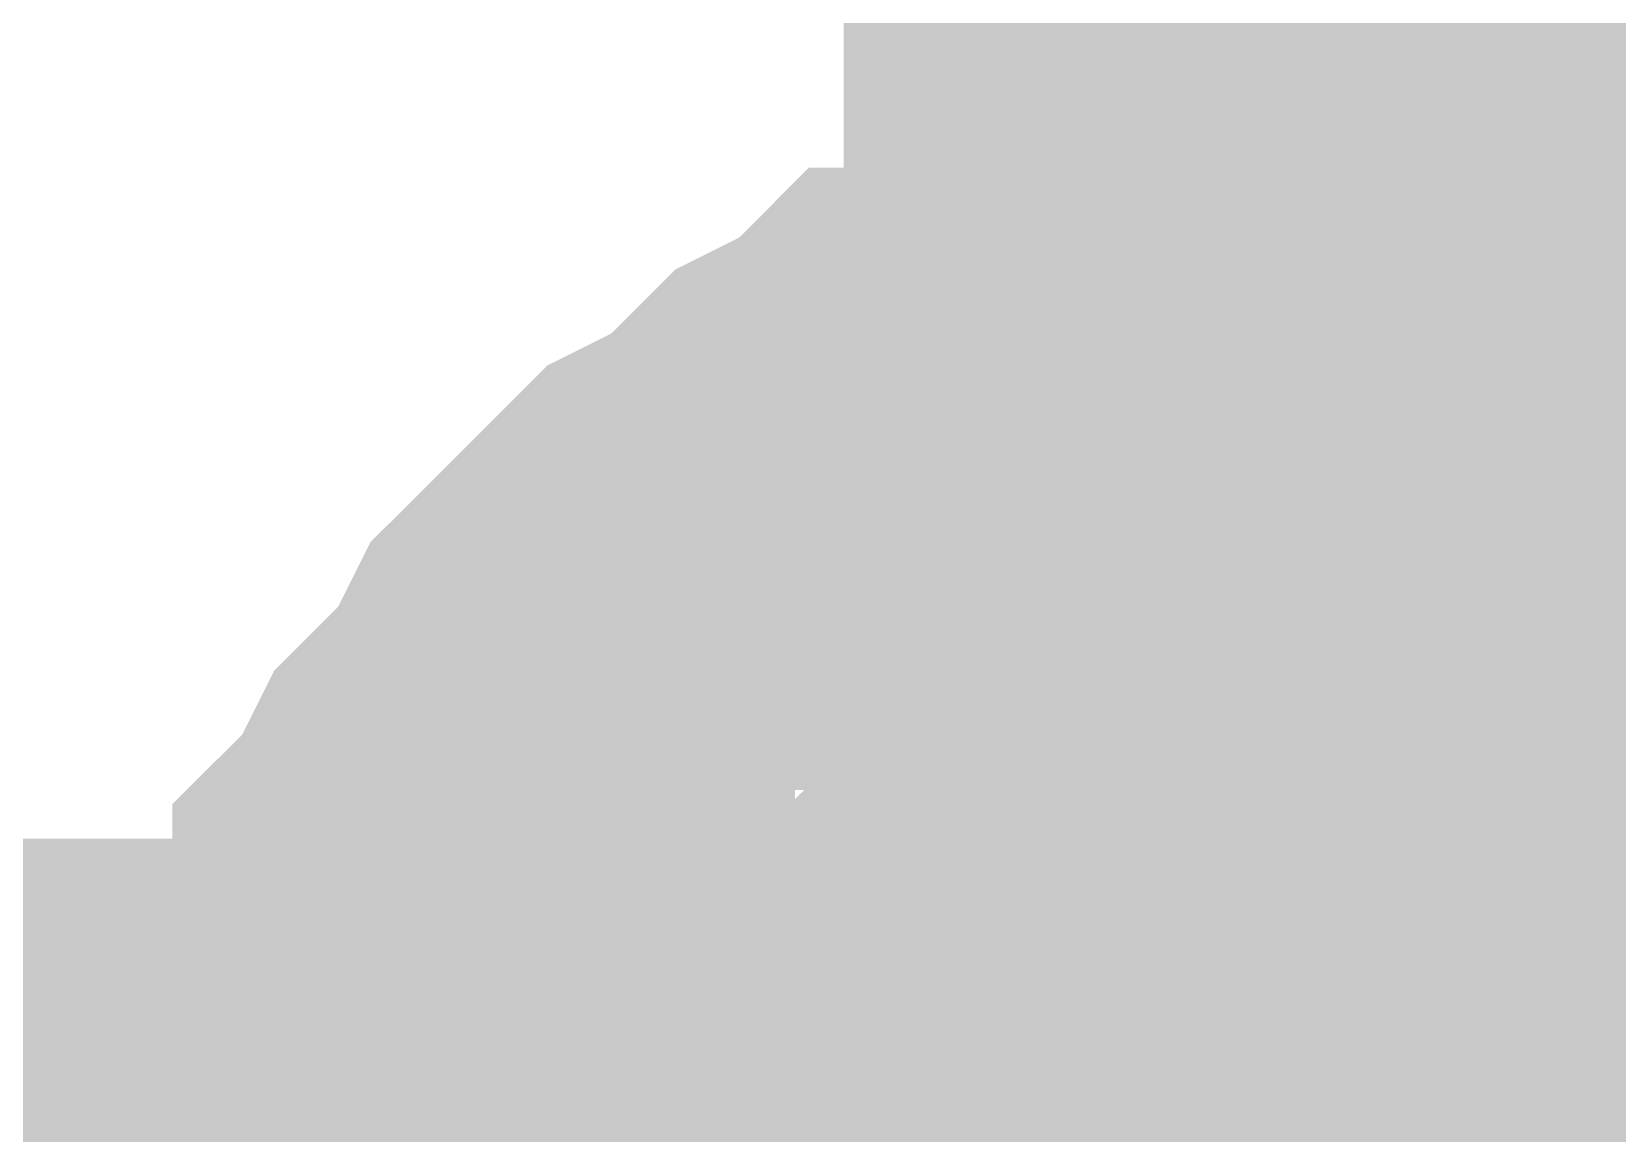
# Model space of a CAD drawing. Header units: inches. Extents: x 0 to 841, y 0 to 594.
# Drawn here: x 494.07 to 495.183, y 212.654 to 213.428 of the extents above; entities that cross this region are included whole.
import ezdxf

# ---------------------------------------------------------------- set-up
doc = ezdxf.new("R2010")
doc.units = ezdxf.units.IN
doc.layers.add('Sheet', color=255, linetype='Continuous')

msp = doc.modelspace()

# ---------------------------------------------------------------- linework, layer by layer
at = {"layer": 'Sheet'}
for points in [[(495.015, 212.4862, 0.7493, 0.7493, 0), (495.015, 217.4946, 0.7493, 0.7493, 0), (495.015, 222.4805, 0.7493, 0.7493, 0), (495.015, 227.4889, 0.7493, 0.7493, 0)], [(494.2514, 212.4862, 0.2997, 0.2997, 0), (494.2514, 212.5311, 0.2997, 0.2997, 0), (494.2514, 212.576, 0.2997, 0.2997, 0), (494.2514, 212.5985, 0.2997, 0.2997, 0), (494.2739, 212.6434, 0.2997, 0.2997, 0), (494.2739, 212.6883, 0.2997, 0.2997, 0), (494.2964, 212.7108, 0.2997, 0.2997, 0), (494.2964, 212.7557, 0.2997, 0.2997, 0), (494.3188, 212.7781, 0.2997, 0.2997, 0), (494.3188, 212.823, 0.2997, 0.2997, 0), (494.3413, 212.8455, 0.2997, 0.2997, 0), (494.3637, 212.8904, 0.2997, 0.2997, 0), (494.3862, 212.9129, 0.2997, 0.2997, 0), (494.4086, 212.9353, 0.2997, 0.2997, 0), (494.4311, 212.9803, 0.2997, 0.2997, 0), (494.4536, 213.0027, 0.2997, 0.2997, 0), (494.476, 213.0252, 0.2997, 0.2997, 0), (494.4985, 213.0476, 0.2997, 0.2997, 0), (494.5209, 213.0701, 0.2997, 0.2997, 0), (494.5659, 213.0926, 0.2997, 0.2997, 0), (494.5883, 213.115, 0.2997, 0.2997, 0), (494.6108, 213.1375, 0.2997, 0.2997, 0), (494.6557, 213.1599, 0.2997, 0.2997, 0), (494.6781, 213.1824, 0.2997, 0.2997, 0), (494.7231, 213.1824, 0.2997, 0.2997, 0), (494.7455, 213.2049, 0.2997, 0.2997, 0), (494.7904, 213.2049, 0.2997, 0.2997, 0), (494.8129, 213.2273, 0.2997, 0.2997, 0), (494.8578, 213.2273, 0.2997, 0.2997, 0), (494.9027, 213.2498, 0.2997, 0.2997, 0), (494.9252, 213.2498, 0.2997, 0.2997, 0), (494.9701, 213.2498, 0.2997, 0.2997, 0), (495.015, 213.2498, 0.2997, 0.2997, 0)], [(494.2514, 212.4862, 0.2997, 0.2997, 0), (494.2514, 212.5311, 0.2997, 0.2997, 0), (494.2514, 212.576, 0.2997, 0.2997, 0), (494.2514, 212.5985, 0.2997, 0.2997, 0), (494.2739, 212.6434, 0.2997, 0.2997, 0), (494.2739, 212.6883, 0.2997, 0.2997, 0), (494.2964, 212.7108, 0.2997, 0.2997, 0), (494.2964, 212.7557, 0.2997, 0.2997, 0), (494.3188, 212.7781, 0.2997, 0.2997, 0), (494.3188, 212.823, 0.2997, 0.2997, 0), (494.3413, 212.8455, 0.2997, 0.2997, 0), (494.3637, 212.8904, 0.2997, 0.2997, 0), (494.3862, 212.9129, 0.2997, 0.2997, 0), (494.4086, 212.9353, 0.2997, 0.2997, 0), (494.4311, 212.9803, 0.2997, 0.2997, 0), (494.4536, 213.0027, 0.2997, 0.2997, 0), (494.476, 213.0252, 0.2997, 0.2997, 0), (494.4985, 213.0476, 0.2997, 0.2997, 0), (494.5209, 213.0701, 0.2997, 0.2997, 0), (494.5659, 213.0926, 0.2997, 0.2997, 0), (494.5883, 213.115, 0.2997, 0.2997, 0), (494.6108, 213.1375, 0.2997, 0.2997, 0), (494.6557, 213.1599, 0.2997, 0.2997, 0), (494.6781, 213.1824, 0.2997, 0.2997, 0), (494.7231, 213.1824, 0.2997, 0.2997, 0), (494.7455, 213.2049, 0.2997, 0.2997, 0), (494.7904, 213.2049, 0.2997, 0.2997, 0), (494.8129, 213.2273, 0.2997, 0.2997, 0), (494.8578, 213.2273, 0.2997, 0.2997, 0), (494.9027, 213.2498, 0.2997, 0.2997, 0), (494.9252, 213.2498, 0.2997, 0.2997, 0), (494.9701, 213.2498, 0.2997, 0.2997, 0), (495.015, 213.2498, 0.2997, 0.2997, 0)], [(494.2514, 212.4862, 0.2997, 0.2997, 0), (494.2514, 212.5311, 0.2997, 0.2997, 0), (494.2514, 212.576, 0.2997, 0.2997, 0), (494.2514, 212.5985, 0.2997, 0.2997, 0), (494.2739, 212.6434, 0.2997, 0.2997, 0), (494.2739, 212.6883, 0.2997, 0.2997, 0), (494.2964, 212.7108, 0.2997, 0.2997, 0), (494.2964, 212.7557, 0.2997, 0.2997, 0), (494.3188, 212.7781, 0.2997, 0.2997, 0), (494.3188, 212.823, 0.2997, 0.2997, 0), (494.3413, 212.8455, 0.2997, 0.2997, 0), (494.3637, 212.8904, 0.2997, 0.2997, 0), (494.3862, 212.9129, 0.2997, 0.2997, 0), (494.4086, 212.9353, 0.2997, 0.2997, 0), (494.4311, 212.9803, 0.2997, 0.2997, 0), (494.4536, 213.0027, 0.2997, 0.2997, 0), (494.476, 213.0252, 0.2997, 0.2997, 0), (494.4985, 213.0476, 0.2997, 0.2997, 0), (494.5209, 213.0701, 0.2997, 0.2997, 0), (494.5659, 213.0926, 0.2997, 0.2997, 0), (494.5883, 213.115, 0.2997, 0.2997, 0), (494.6108, 213.1375, 0.2997, 0.2997, 0), (494.6557, 213.1599, 0.2997, 0.2997, 0), (494.6781, 213.1824, 0.2997, 0.2997, 0), (494.7231, 213.1824, 0.2997, 0.2997, 0), (494.7455, 213.2049, 0.2997, 0.2997, 0), (494.7904, 213.2049, 0.2997, 0.2997, 0), (494.8129, 213.2273, 0.2997, 0.2997, 0), (494.8578, 213.2273, 0.2997, 0.2997, 0), (494.9027, 213.2498, 0.2997, 0.2997, 0), (494.9252, 213.2498, 0.2997, 0.2997, 0), (494.9701, 213.2498, 0.2997, 0.2997, 0), (495.015, 213.2498, 0.2997, 0.2997, 0)], [(494.2514, 212.4862, 0.2997, 0.2997, 0), (494.2514, 212.5311, 0.2997, 0.2997, 0), (494.2514, 212.576, 0.2997, 0.2997, 0), (494.2514, 212.5985, 0.2997, 0.2997, 0), (494.2739, 212.6434, 0.2997, 0.2997, 0), (494.2739, 212.6883, 0.2997, 0.2997, 0), (494.2964, 212.7108, 0.2997, 0.2997, 0), (494.2964, 212.7557, 0.2997, 0.2997, 0), (494.3188, 212.7781, 0.2997, 0.2997, 0), (494.3188, 212.823, 0.2997, 0.2997, 0), (494.3413, 212.8455, 0.2997, 0.2997, 0), (494.3637, 212.8904, 0.2997, 0.2997, 0), (494.3862, 212.9129, 0.2997, 0.2997, 0), (494.4086, 212.9353, 0.2997, 0.2997, 0), (494.4311, 212.9803, 0.2997, 0.2997, 0), (494.4536, 213.0027, 0.2997, 0.2997, 0), (494.476, 213.0252, 0.2997, 0.2997, 0), (494.4985, 213.0476, 0.2997, 0.2997, 0), (494.5209, 213.0701, 0.2997, 0.2997, 0), (494.5659, 213.0926, 0.2997, 0.2997, 0), (494.5883, 213.115, 0.2997, 0.2997, 0), (494.6108, 213.1375, 0.2997, 0.2997, 0), (494.6557, 213.1599, 0.2997, 0.2997, 0), (494.6781, 213.1824, 0.2997, 0.2997, 0), (494.7231, 213.1824, 0.2997, 0.2997, 0), (494.7455, 213.2049, 0.2997, 0.2997, 0), (494.7904, 213.2049, 0.2997, 0.2997, 0), (494.8129, 213.2273, 0.2997, 0.2997, 0), (494.8578, 213.2273, 0.2997, 0.2997, 0), (494.9027, 213.2498, 0.2997, 0.2997, 0), (494.9252, 213.2498, 0.2997, 0.2997, 0), (494.9701, 213.2498, 0.2997, 0.2997, 0), (495.015, 213.2498, 0.2997, 0.2997, 0)], [(495.015, 213.2498, 0.2997, 0.2997, 0), (495.015, 213.2498, 0.2997, 0.2997, 0)], [(495.015, 213.2498, 0.2997, 0.2997, 0), (495.0599, 213.2498, 0.2997, 0.2997, 0), (495.0824, 213.2498, 0.2997, 0.2997, 0), (495.1273, 213.2498, 0.2997, 0.2997, 0), (495.1722, 213.2273, 0.2997, 0.2997, 0), (495.1947, 213.2273, 0.2997, 0.2997, 0), (495.2396, 213.2049, 0.2997, 0.2997, 0), (495.262, 213.2049, 0.2997, 0.2997, 0), (495.307, 213.1824, 0.2997, 0.2997, 0), (495.3294, 213.1824, 0.2997, 0.2997, 0), (495.3743, 213.1599, 0.2997, 0.2997, 0)], [(495.015, 213.2498, 0.2997, 0.2997, 0), (495.015, 213.2498, 0.2997, 0.2997, 0)], [(495.015, 213.2498, 0.2997, 0.2997, 0), (495.0599, 213.2498, 0.2997, 0.2997, 0), (495.0824, 213.2498, 0.2997, 0.2997, 0), (495.1273, 213.2498, 0.2997, 0.2997, 0), (495.1722, 213.2273, 0.2997, 0.2997, 0), (495.1947, 213.2273, 0.2997, 0.2997, 0), (495.2396, 213.2049, 0.2997, 0.2997, 0), (495.262, 213.2049, 0.2997, 0.2997, 0), (495.307, 213.1824, 0.2997, 0.2997, 0), (495.3294, 213.1824, 0.2997, 0.2997, 0), (495.3743, 213.1599, 0.2997, 0.2997, 0)], [(495.015, 213.2498, 0.2997, 0.2997, 0), (495.015, 213.2498, 0.2997, 0.2997, 0)], [(495.015, 213.2498, 0.2997, 0.2997, 0), (495.0599, 213.2498, 0.2997, 0.2997, 0), (495.0824, 213.2498, 0.2997, 0.2997, 0), (495.1273, 213.2498, 0.2997, 0.2997, 0), (495.1722, 213.2273, 0.2997, 0.2997, 0), (495.1947, 213.2273, 0.2997, 0.2997, 0), (495.2396, 213.2049, 0.2997, 0.2997, 0), (495.262, 213.2049, 0.2997, 0.2997, 0), (495.307, 213.1824, 0.2997, 0.2997, 0), (495.3294, 213.1824, 0.2997, 0.2997, 0), (495.3743, 213.1599, 0.2997, 0.2997, 0)], [(495.015, 213.2498, 0.2997, 0.2997, 0), (495.015, 213.2498, 0.2997, 0.2997, 0)], [(495.015, 213.2498, 0.2997, 0.2997, 0), (495.0599, 213.2498, 0.2997, 0.2997, 0), (495.0824, 213.2498, 0.2997, 0.2997, 0), (495.1273, 213.2498, 0.2997, 0.2997, 0), (495.1722, 213.2273, 0.2997, 0.2997, 0), (495.1947, 213.2273, 0.2997, 0.2997, 0), (495.2396, 213.2049, 0.2997, 0.2997, 0), (495.262, 213.2049, 0.2997, 0.2997, 0), (495.307, 213.1824, 0.2997, 0.2997, 0), (495.3294, 213.1824, 0.2997, 0.2997, 0), (495.3743, 213.1599, 0.2997, 0.2997, 0)], [(494.2514, 212.5985, 0.0991, 0.0991, 0), (494.2739, 212.6434, 0.0991, 0.0991, 0), (494.2739, 212.6883, 0.0991, 0.0991, 0), (494.2964, 212.7108, 0.0991, 0.0991, 0), (494.2964, 212.7557, 0.0991, 0.0991, 0), (494.3188, 212.7781, 0.0991, 0.0991, 0), (494.3188, 212.823, 0.0991, 0.0991, 0), (494.3413, 212.8455, 0.0991, 0.0991, 0), (494.3637, 212.8904, 0.0991, 0.0991, 0), (494.3862, 212.9129, 0.0991, 0.0991, 0), (494.4086, 212.9353, 0.0991, 0.0991, 0), (494.4311, 212.9803, 0.0991, 0.0991, 0), (494.4536, 213.0027, 0.0991, 0.0991, 0), (494.476, 213.0252, 0.0991, 0.0991, 0), (494.4985, 213.0476, 0.0991, 0.0991, 0), (494.5209, 213.0701, 0.0991, 0.0991, 0), (494.5659, 213.0926, 0.0991, 0.0991, 0), (494.5883, 213.115, 0.0991, 0.0991, 0), (494.6108, 213.1375, 0.0991, 0.0991, 0), (494.6557, 213.1599, 0.0991, 0.0991, 0), (494.6781, 213.1824, 0.0991, 0.0991, 0), (494.7231, 213.1824, 0.0991, 0.0991, 0), (494.7455, 213.2049, 0.0991, 0.0991, 0), (494.7904, 213.2049, 0.0991, 0.0991, 0), (494.8129, 213.2273, 0.0991, 0.0991, 0), (494.8578, 213.2273, 0.0991, 0.0991, 0), (494.9027, 213.2498, 0.0991, 0.0991, 0), (494.9252, 213.2498, 0.0991, 0.0991, 0), (494.9701, 213.2498, 0.0991, 0.0991, 0), (495.015, 213.2498, 0.0991, 0.0991, 0)], [(494.2514, 212.5985, 0.0991, 0.0991, 0), (494.2739, 212.6434, 0.0991, 0.0991, 0), (494.2739, 212.6883, 0.0991, 0.0991, 0), (494.2964, 212.7108, 0.0991, 0.0991, 0), (494.2964, 212.7557, 0.0991, 0.0991, 0), (494.3188, 212.7781, 0.0991, 0.0991, 0), (494.3188, 212.823, 0.0991, 0.0991, 0), (494.3413, 212.8455, 0.0991, 0.0991, 0), (494.3637, 212.8904, 0.0991, 0.0991, 0), (494.3862, 212.9129, 0.0991, 0.0991, 0), (494.4086, 212.9353, 0.0991, 0.0991, 0), (494.4311, 212.9803, 0.0991, 0.0991, 0), (494.4536, 213.0027, 0.0991, 0.0991, 0), (494.476, 213.0252, 0.0991, 0.0991, 0), (494.4985, 213.0476, 0.0991, 0.0991, 0), (494.5209, 213.0701, 0.0991, 0.0991, 0), (494.5659, 213.0926, 0.0991, 0.0991, 0), (494.5883, 213.115, 0.0991, 0.0991, 0), (494.6108, 213.1375, 0.0991, 0.0991, 0), (494.6557, 213.1599, 0.0991, 0.0991, 0), (494.6781, 213.1824, 0.0991, 0.0991, 0), (494.7231, 213.1824, 0.0991, 0.0991, 0), (494.7455, 213.2049, 0.0991, 0.0991, 0), (494.7904, 213.2049, 0.0991, 0.0991, 0), (494.8129, 213.2273, 0.0991, 0.0991, 0), (494.8578, 213.2273, 0.0991, 0.0991, 0), (494.9027, 213.2498, 0.0991, 0.0991, 0), (494.9252, 213.2498, 0.0991, 0.0991, 0), (494.9701, 213.2498, 0.0991, 0.0991, 0), (495.015, 213.2498, 0.0991, 0.0991, 0)], [(494.2514, 212.5985, 0.0991, 0.0991, 0), (494.2739, 212.6434, 0.0991, 0.0991, 0), (494.2739, 212.6883, 0.0991, 0.0991, 0), (494.2964, 212.7108, 0.0991, 0.0991, 0), (494.2964, 212.7557, 0.0991, 0.0991, 0), (494.3188, 212.7781, 0.0991, 0.0991, 0), (494.3188, 212.823, 0.0991, 0.0991, 0), (494.3413, 212.8455, 0.0991, 0.0991, 0), (494.3637, 212.8904, 0.0991, 0.0991, 0), (494.3862, 212.9129, 0.0991, 0.0991, 0), (494.4086, 212.9353, 0.0991, 0.0991, 0), (494.4311, 212.9803, 0.0991, 0.0991, 0), (494.4536, 213.0027, 0.0991, 0.0991, 0), (494.476, 213.0252, 0.0991, 0.0991, 0), (494.4985, 213.0476, 0.0991, 0.0991, 0), (494.5209, 213.0701, 0.0991, 0.0991, 0), (494.5659, 213.0926, 0.0991, 0.0991, 0), (494.5883, 213.115, 0.0991, 0.0991, 0), (494.6108, 213.1375, 0.0991, 0.0991, 0), (494.6557, 213.1599, 0.0991, 0.0991, 0), (494.6781, 213.1824, 0.0991, 0.0991, 0), (494.7231, 213.1824, 0.0991, 0.0991, 0), (494.7455, 213.2049, 0.0991, 0.0991, 0), (494.7904, 213.2049, 0.0991, 0.0991, 0), (494.8129, 213.2273, 0.0991, 0.0991, 0), (494.8578, 213.2273, 0.0991, 0.0991, 0), (494.9027, 213.2498, 0.0991, 0.0991, 0), (494.9252, 213.2498, 0.0991, 0.0991, 0), (494.9701, 213.2498, 0.0991, 0.0991, 0), (495.015, 213.2498, 0.0991, 0.0991, 0)], [(494.2514, 212.5985, 0.0991, 0.0991, 0), (494.2739, 212.6434, 0.0991, 0.0991, 0), (494.2739, 212.6883, 0.0991, 0.0991, 0), (494.2964, 212.7108, 0.0991, 0.0991, 0), (494.2964, 212.7557, 0.0991, 0.0991, 0), (494.3188, 212.7781, 0.0991, 0.0991, 0), (494.3188, 212.823, 0.0991, 0.0991, 0), (494.3413, 212.8455, 0.0991, 0.0991, 0), (494.3637, 212.8904, 0.0991, 0.0991, 0), (494.3862, 212.9129, 0.0991, 0.0991, 0), (494.4086, 212.9353, 0.0991, 0.0991, 0), (494.4311, 212.9803, 0.0991, 0.0991, 0), (494.4536, 213.0027, 0.0991, 0.0991, 0), (494.476, 213.0252, 0.0991, 0.0991, 0), (494.4985, 213.0476, 0.0991, 0.0991, 0), (494.5209, 213.0701, 0.0991, 0.0991, 0), (494.5659, 213.0926, 0.0991, 0.0991, 0), (494.5883, 213.115, 0.0991, 0.0991, 0), (494.6108, 213.1375, 0.0991, 0.0991, 0), (494.6557, 213.1599, 0.0991, 0.0991, 0), (494.6781, 213.1824, 0.0991, 0.0991, 0), (494.7231, 213.1824, 0.0991, 0.0991, 0), (494.7455, 213.2049, 0.0991, 0.0991, 0), (494.7904, 213.2049, 0.0991, 0.0991, 0), (494.8129, 213.2273, 0.0991, 0.0991, 0), (494.8578, 213.2273, 0.0991, 0.0991, 0), (494.9027, 213.2498, 0.0991, 0.0991, 0), (494.9252, 213.2498, 0.0991, 0.0991, 0), (494.9701, 213.2498, 0.0991, 0.0991, 0), (495.015, 213.2498, 0.0991, 0.0991, 0)], [(495.015, 213.2498, 0.0991, 0.0991, 0), (495.015, 213.2498, 0.0991, 0.0991, 0)], [(495.015, 213.2498, 0.0991, 0.0991, 0), (495.0599, 213.2498, 0.0991, 0.0991, 0), (495.0824, 213.2498, 0.0991, 0.0991, 0), (495.1273, 213.2498, 0.0991, 0.0991, 0), (495.1722, 213.2273, 0.0991, 0.0991, 0), (495.1947, 213.2273, 0.0991, 0.0991, 0), (495.2396, 213.2049, 0.0991, 0.0991, 0)], [(495.015, 213.2498, 0.0991, 0.0991, 0), (495.015, 213.2498, 0.0991, 0.0991, 0)], [(495.015, 213.2498, 0.0991, 0.0991, 0), (495.0599, 213.2498, 0.0991, 0.0991, 0), (495.0824, 213.2498, 0.0991, 0.0991, 0), (495.1273, 213.2498, 0.0991, 0.0991, 0), (495.1722, 213.2273, 0.0991, 0.0991, 0), (495.1947, 213.2273, 0.0991, 0.0991, 0), (495.2396, 213.2049, 0.0991, 0.0991, 0)], [(495.015, 213.2498, 0.0991, 0.0991, 0), (495.015, 213.2498, 0.0991, 0.0991, 0)], [(495.015, 213.2498, 0.0991, 0.0991, 0), (495.0599, 213.2498, 0.0991, 0.0991, 0), (495.0824, 213.2498, 0.0991, 0.0991, 0), (495.1273, 213.2498, 0.0991, 0.0991, 0), (495.1722, 213.2273, 0.0991, 0.0991, 0), (495.1947, 213.2273, 0.0991, 0.0991, 0), (495.2396, 213.2049, 0.0991, 0.0991, 0)], [(495.015, 213.2498, 0.0991, 0.0991, 0), (495.015, 213.2498, 0.0991, 0.0991, 0)], [(495.015, 213.2498, 0.0991, 0.0991, 0), (495.0599, 213.2498, 0.0991, 0.0991, 0), (495.0824, 213.2498, 0.0991, 0.0991, 0), (495.1273, 213.2498, 0.0991, 0.0991, 0), (495.1722, 213.2273, 0.0991, 0.0991, 0), (495.1947, 213.2273, 0.0991, 0.0991, 0), (495.2396, 213.2049, 0.0991, 0.0991, 0)], [(494.4985, 212.4862, 0.2997, 0.2997, 0), (494.4985, 212.5086, 0.2997, 0.2997, 0), (494.4985, 212.5311, 0.2997, 0.2997, 0), (494.4985, 212.576, 0.2997, 0.2997, 0), (494.4985, 212.5985, 0.2997, 0.2997, 0), (494.5209, 212.6209, 0.2997, 0.2997, 0), (494.5209, 212.6434, 0.2997, 0.2997, 0), (494.5209, 212.6658, 0.2997, 0.2997, 0), (494.5434, 212.6883, 0.2997, 0.2997, 0), (494.5434, 212.7108, 0.2997, 0.2997, 0), (494.5659, 212.7332, 0.2997, 0.2997, 0), (494.5659, 212.7557, 0.2997, 0.2997, 0), (494.5883, 212.7781, 0.2997, 0.2997, 0), (494.5883, 212.8006, 0.2997, 0.2997, 0), (494.6108, 212.823, 0.2997, 0.2997, 0), (494.6332, 212.8455, 0.2997, 0.2997, 0), (494.6557, 212.8455, 0.2997, 0.2997, 0), (494.6557, 212.868, 0.2997, 0.2997, 0), (494.6781, 212.8904, 0.2997, 0.2997, 0), (494.7006, 212.9129, 0.2997, 0.2997, 0), (494.7231, 212.9129, 0.2997, 0.2997, 0), (494.7455, 212.9353, 0.2997, 0.2997, 0), (494.768, 212.9353, 0.2997, 0.2997, 0), (494.7904, 212.9578, 0.2997, 0.2997, 0), (494.8129, 212.9578, 0.2997, 0.2997, 0), (494.8353, 212.9803, 0.2997, 0.2997, 0), (494.8578, 212.9803, 0.2997, 0.2997, 0), (494.8803, 212.9803, 0.2997, 0.2997, 0), (494.9027, 213.0027, 0.2997, 0.2997, 0), (494.9252, 213.0027, 0.2997, 0.2997, 0), (494.9701, 213.0027, 0.2997, 0.2997, 0), (494.9925, 213.0027, 0.2997, 0.2997, 0), (495.015, 213.0027, 0.2997, 0.2997, 0)], [(494.4985, 212.4862, 0.2997, 0.2997, 0), (494.4985, 212.5086, 0.2997, 0.2997, 0), (494.4985, 212.5311, 0.2997, 0.2997, 0), (494.4985, 212.576, 0.2997, 0.2997, 0), (494.4985, 212.5985, 0.2997, 0.2997, 0), (494.5209, 212.6209, 0.2997, 0.2997, 0), (494.5209, 212.6434, 0.2997, 0.2997, 0), (494.5209, 212.6658, 0.2997, 0.2997, 0), (494.5434, 212.6883, 0.2997, 0.2997, 0), (494.5434, 212.7108, 0.2997, 0.2997, 0), (494.5659, 212.7332, 0.2997, 0.2997, 0), (494.5659, 212.7557, 0.2997, 0.2997, 0), (494.5883, 212.7781, 0.2997, 0.2997, 0), (494.5883, 212.8006, 0.2997, 0.2997, 0), (494.6108, 212.823, 0.2997, 0.2997, 0), (494.6332, 212.8455, 0.2997, 0.2997, 0), (494.6557, 212.8455, 0.2997, 0.2997, 0), (494.6557, 212.868, 0.2997, 0.2997, 0), (494.6781, 212.8904, 0.2997, 0.2997, 0), (494.7006, 212.9129, 0.2997, 0.2997, 0), (494.7231, 212.9129, 0.2997, 0.2997, 0), (494.7455, 212.9353, 0.2997, 0.2997, 0), (494.768, 212.9353, 0.2997, 0.2997, 0), (494.7904, 212.9578, 0.2997, 0.2997, 0), (494.8129, 212.9578, 0.2997, 0.2997, 0), (494.8353, 212.9803, 0.2997, 0.2997, 0), (494.8578, 212.9803, 0.2997, 0.2997, 0), (494.8803, 212.9803, 0.2997, 0.2997, 0), (494.9027, 213.0027, 0.2997, 0.2997, 0), (494.9252, 213.0027, 0.2997, 0.2997, 0), (494.9701, 213.0027, 0.2997, 0.2997, 0), (494.9925, 213.0027, 0.2997, 0.2997, 0), (495.015, 213.0027, 0.2997, 0.2997, 0)], [(494.4985, 212.4862, 0.2997, 0.2997, 0), (494.4985, 212.5086, 0.2997, 0.2997, 0), (494.4985, 212.5311, 0.2997, 0.2997, 0), (494.4985, 212.576, 0.2997, 0.2997, 0), (494.4985, 212.5985, 0.2997, 0.2997, 0), (494.5209, 212.6209, 0.2997, 0.2997, 0), (494.5209, 212.6434, 0.2997, 0.2997, 0), (494.5209, 212.6658, 0.2997, 0.2997, 0), (494.5434, 212.6883, 0.2997, 0.2997, 0), (494.5434, 212.7108, 0.2997, 0.2997, 0), (494.5659, 212.7332, 0.2997, 0.2997, 0), (494.5659, 212.7557, 0.2997, 0.2997, 0), (494.5883, 212.7781, 0.2997, 0.2997, 0), (494.5883, 212.8006, 0.2997, 0.2997, 0), (494.6108, 212.823, 0.2997, 0.2997, 0), (494.6332, 212.8455, 0.2997, 0.2997, 0), (494.6557, 212.8455, 0.2997, 0.2997, 0), (494.6557, 212.868, 0.2997, 0.2997, 0), (494.6781, 212.8904, 0.2997, 0.2997, 0), (494.7006, 212.9129, 0.2997, 0.2997, 0), (494.7231, 212.9129, 0.2997, 0.2997, 0), (494.7455, 212.9353, 0.2997, 0.2997, 0), (494.768, 212.9353, 0.2997, 0.2997, 0), (494.7904, 212.9578, 0.2997, 0.2997, 0), (494.8129, 212.9578, 0.2997, 0.2997, 0), (494.8353, 212.9803, 0.2997, 0.2997, 0), (494.8578, 212.9803, 0.2997, 0.2997, 0), (494.8803, 212.9803, 0.2997, 0.2997, 0), (494.9027, 213.0027, 0.2997, 0.2997, 0), (494.9252, 213.0027, 0.2997, 0.2997, 0), (494.9701, 213.0027, 0.2997, 0.2997, 0), (494.9925, 213.0027, 0.2997, 0.2997, 0), (495.015, 213.0027, 0.2997, 0.2997, 0)], [(495.015, 213.0027, 0.2997, 0.2997, 0), (495.015, 213.0027, 0.2997, 0.2997, 0)], [(495.015, 213.0027, 0.2997, 0.2997, 0), (495.0375, 213.0027, 0.2997, 0.2997, 0), (495.0599, 213.0027, 0.2997, 0.2997, 0), (495.0824, 213.0027, 0.2997, 0.2997, 0), (495.1048, 213.0027, 0.2997, 0.2997, 0), (495.1273, 212.9803, 0.2997, 0.2997, 0), (495.1498, 212.9803, 0.2997, 0.2997, 0), (495.1947, 212.9803, 0.2997, 0.2997, 0), (495.1947, 212.9578, 0.2997, 0.2997, 0), (495.2171, 212.9578, 0.2997, 0.2997, 0), (495.2396, 212.9353, 0.2997, 0.2997, 0), (495.262, 212.9353, 0.2997, 0.2997, 0), (495.2845, 212.9129, 0.2997, 0.2997, 0), (495.307, 212.9129, 0.2997, 0.2997, 0), (495.3294, 212.8904, 0.2997, 0.2997, 0), (495.3519, 212.868, 0.2997, 0.2997, 0)], [(495.015, 213.0027, 0.2997, 0.2997, 0), (495.015, 213.0027, 0.2997, 0.2997, 0)], [(495.015, 213.0027, 0.2997, 0.2997, 0), (495.0375, 213.0027, 0.2997, 0.2997, 0), (495.0599, 213.0027, 0.2997, 0.2997, 0), (495.0824, 213.0027, 0.2997, 0.2997, 0), (495.1048, 213.0027, 0.2997, 0.2997, 0), (495.1273, 212.9803, 0.2997, 0.2997, 0), (495.1498, 212.9803, 0.2997, 0.2997, 0), (495.1947, 212.9803, 0.2997, 0.2997, 0), (495.1947, 212.9578, 0.2997, 0.2997, 0), (495.2171, 212.9578, 0.2997, 0.2997, 0), (495.2396, 212.9353, 0.2997, 0.2997, 0), (495.262, 212.9353, 0.2997, 0.2997, 0), (495.2845, 212.9129, 0.2997, 0.2997, 0), (495.307, 212.9129, 0.2997, 0.2997, 0), (495.3294, 212.8904, 0.2997, 0.2997, 0), (495.3519, 212.868, 0.2997, 0.2997, 0)], [(495.015, 213.0027, 0.2997, 0.2997, 0), (495.015, 213.0027, 0.2997, 0.2997, 0)], [(495.015, 213.0027, 0.2997, 0.2997, 0), (495.0375, 213.0027, 0.2997, 0.2997, 0), (495.0599, 213.0027, 0.2997, 0.2997, 0), (495.0824, 213.0027, 0.2997, 0.2997, 0), (495.1048, 213.0027, 0.2997, 0.2997, 0), (495.1273, 212.9803, 0.2997, 0.2997, 0), (495.1498, 212.9803, 0.2997, 0.2997, 0), (495.1947, 212.9803, 0.2997, 0.2997, 0), (495.1947, 212.9578, 0.2997, 0.2997, 0), (495.2171, 212.9578, 0.2997, 0.2997, 0), (495.2396, 212.9353, 0.2997, 0.2997, 0), (495.262, 212.9353, 0.2997, 0.2997, 0), (495.2845, 212.9129, 0.2997, 0.2997, 0), (495.307, 212.9129, 0.2997, 0.2997, 0), (495.3294, 212.8904, 0.2997, 0.2997, 0), (495.3519, 212.868, 0.2997, 0.2997, 0)], [(494.4985, 212.5985, 0.0991, 0.0991, 0), (494.5209, 212.6209, 0.0991, 0.0991, 0), (494.5209, 212.6434, 0.0991, 0.0991, 0), (494.5209, 212.6658, 0.0991, 0.0991, 0), (494.5434, 212.6883, 0.0991, 0.0991, 0), (494.5434, 212.7108, 0.0991, 0.0991, 0), (494.5659, 212.7332, 0.0991, 0.0991, 0), (494.5659, 212.7557, 0.0991, 0.0991, 0), (494.5883, 212.7781, 0.0991, 0.0991, 0), (494.5883, 212.8006, 0.0991, 0.0991, 0), (494.6108, 212.823, 0.0991, 0.0991, 0), (494.6332, 212.8455, 0.0991, 0.0991, 0), (494.6557, 212.8455, 0.0991, 0.0991, 0), (494.6557, 212.868, 0.0991, 0.0991, 0), (494.6781, 212.8904, 0.0991, 0.0991, 0), (494.7006, 212.9129, 0.0991, 0.0991, 0), (494.7231, 212.9129, 0.0991, 0.0991, 0), (494.7455, 212.9353, 0.0991, 0.0991, 0), (494.768, 212.9353, 0.0991, 0.0991, 0), (494.7904, 212.9578, 0.0991, 0.0991, 0), (494.8129, 212.9578, 0.0991, 0.0991, 0), (494.8353, 212.9803, 0.0991, 0.0991, 0), (494.8578, 212.9803, 0.0991, 0.0991, 0), (494.8803, 212.9803, 0.0991, 0.0991, 0), (494.9027, 213.0027, 0.0991, 0.0991, 0), (494.9252, 213.0027, 0.0991, 0.0991, 0), (494.9701, 213.0027, 0.0991, 0.0991, 0), (494.9925, 213.0027, 0.0991, 0.0991, 0), (495.015, 213.0027, 0.0991, 0.0991, 0)], [(494.4985, 212.5985, 0.0991, 0.0991, 0), (494.5209, 212.6209, 0.0991, 0.0991, 0), (494.5209, 212.6434, 0.0991, 0.0991, 0), (494.5209, 212.6658, 0.0991, 0.0991, 0), (494.5434, 212.6883, 0.0991, 0.0991, 0), (494.5434, 212.7108, 0.0991, 0.0991, 0), (494.5659, 212.7332, 0.0991, 0.0991, 0), (494.5659, 212.7557, 0.0991, 0.0991, 0), (494.5883, 212.7781, 0.0991, 0.0991, 0), (494.5883, 212.8006, 0.0991, 0.0991, 0), (494.6108, 212.823, 0.0991, 0.0991, 0), (494.6332, 212.8455, 0.0991, 0.0991, 0), (494.6557, 212.8455, 0.0991, 0.0991, 0), (494.6557, 212.868, 0.0991, 0.0991, 0), (494.6781, 212.8904, 0.0991, 0.0991, 0), (494.7006, 212.9129, 0.0991, 0.0991, 0), (494.7231, 212.9129, 0.0991, 0.0991, 0), (494.7455, 212.9353, 0.0991, 0.0991, 0), (494.768, 212.9353, 0.0991, 0.0991, 0), (494.7904, 212.9578, 0.0991, 0.0991, 0), (494.8129, 212.9578, 0.0991, 0.0991, 0), (494.8353, 212.9803, 0.0991, 0.0991, 0), (494.8578, 212.9803, 0.0991, 0.0991, 0), (494.8803, 212.9803, 0.0991, 0.0991, 0), (494.9027, 213.0027, 0.0991, 0.0991, 0), (494.9252, 213.0027, 0.0991, 0.0991, 0), (494.9701, 213.0027, 0.0991, 0.0991, 0), (494.9925, 213.0027, 0.0991, 0.0991, 0), (495.015, 213.0027, 0.0991, 0.0991, 0)], [(494.4985, 212.5985, 0.0991, 0.0991, 0), (494.5209, 212.6209, 0.0991, 0.0991, 0), (494.5209, 212.6434, 0.0991, 0.0991, 0), (494.5209, 212.6658, 0.0991, 0.0991, 0), (494.5434, 212.6883, 0.0991, 0.0991, 0), (494.5434, 212.7108, 0.0991, 0.0991, 0), (494.5659, 212.7332, 0.0991, 0.0991, 0), (494.5659, 212.7557, 0.0991, 0.0991, 0), (494.5883, 212.7781, 0.0991, 0.0991, 0), (494.5883, 212.8006, 0.0991, 0.0991, 0), (494.6108, 212.823, 0.0991, 0.0991, 0), (494.6332, 212.8455, 0.0991, 0.0991, 0), (494.6557, 212.8455, 0.0991, 0.0991, 0), (494.6557, 212.868, 0.0991, 0.0991, 0), (494.6781, 212.8904, 0.0991, 0.0991, 0), (494.7006, 212.9129, 0.0991, 0.0991, 0), (494.7231, 212.9129, 0.0991, 0.0991, 0), (494.7455, 212.9353, 0.0991, 0.0991, 0), (494.768, 212.9353, 0.0991, 0.0991, 0), (494.7904, 212.9578, 0.0991, 0.0991, 0), (494.8129, 212.9578, 0.0991, 0.0991, 0), (494.8353, 212.9803, 0.0991, 0.0991, 0), (494.8578, 212.9803, 0.0991, 0.0991, 0), (494.8803, 212.9803, 0.0991, 0.0991, 0), (494.9027, 213.0027, 0.0991, 0.0991, 0), (494.9252, 213.0027, 0.0991, 0.0991, 0), (494.9701, 213.0027, 0.0991, 0.0991, 0), (494.9925, 213.0027, 0.0991, 0.0991, 0), (495.015, 213.0027, 0.0991, 0.0991, 0)], [(495.015, 213.0027, 0.0991, 0.0991, 0), (495.015, 213.0027, 0.0991, 0.0991, 0)], [(495.015, 213.0027, 0.0991, 0.0991, 0), (495.0375, 213.0027, 0.0991, 0.0991, 0), (495.0599, 213.0027, 0.0991, 0.0991, 0), (495.0824, 213.0027, 0.0991, 0.0991, 0), (495.1048, 213.0027, 0.0991, 0.0991, 0), (495.1273, 212.9803, 0.0991, 0.0991, 0), (495.1498, 212.9803, 0.0991, 0.0991, 0), (495.1947, 212.9803, 0.0991, 0.0991, 0), (495.1947, 212.9578, 0.0991, 0.0991, 0), (495.2171, 212.9578, 0.0991, 0.0991, 0), (495.2396, 212.9353, 0.0991, 0.0991, 0)], [(495.015, 213.0027, 0.0991, 0.0991, 0), (495.015, 213.0027, 0.0991, 0.0991, 0)], [(495.015, 213.0027, 0.0991, 0.0991, 0), (495.0375, 213.0027, 0.0991, 0.0991, 0), (495.0599, 213.0027, 0.0991, 0.0991, 0), (495.0824, 213.0027, 0.0991, 0.0991, 0), (495.1048, 213.0027, 0.0991, 0.0991, 0), (495.1273, 212.9803, 0.0991, 0.0991, 0), (495.1498, 212.9803, 0.0991, 0.0991, 0), (495.1947, 212.9803, 0.0991, 0.0991, 0), (495.1947, 212.9578, 0.0991, 0.0991, 0), (495.2171, 212.9578, 0.0991, 0.0991, 0), (495.2396, 212.9353, 0.0991, 0.0991, 0)], [(495.015, 213.0027, 0.0991, 0.0991, 0), (495.015, 213.0027, 0.0991, 0.0991, 0)], [(495.015, 213.0027, 0.0991, 0.0991, 0), (495.0375, 213.0027, 0.0991, 0.0991, 0), (495.0599, 213.0027, 0.0991, 0.0991, 0), (495.0824, 213.0027, 0.0991, 0.0991, 0), (495.1048, 213.0027, 0.0991, 0.0991, 0), (495.1273, 212.9803, 0.0991, 0.0991, 0), (495.1498, 212.9803, 0.0991, 0.0991, 0), (495.1947, 212.9803, 0.0991, 0.0991, 0), (495.1947, 212.9578, 0.0991, 0.0991, 0), (495.2171, 212.9578, 0.0991, 0.0991, 0), (495.2396, 212.9353, 0.0991, 0.0991, 0)], [(490.0069, 212.4862, 0.7493, 0.7493, 0), (495.015, 212.4862, 0.7493, 0.7493, 0)], [(495.015, 207.5002, 0.7493, 0.7493, 0), (495.015, 212.4862, 0.7493, 0.7493, 0)]]:
    msp.add_lwpolyline(points, format="xyseb", dxfattribs=at)
msp.add_lwpolyline([(494.746, 212.5, 0.508, 0.508, 1), (495.254, 212.5, 0.508, 0.508, 1)], format="xyseb", close=True, dxfattribs=at)

doc.saveas('drawing.dxf')
